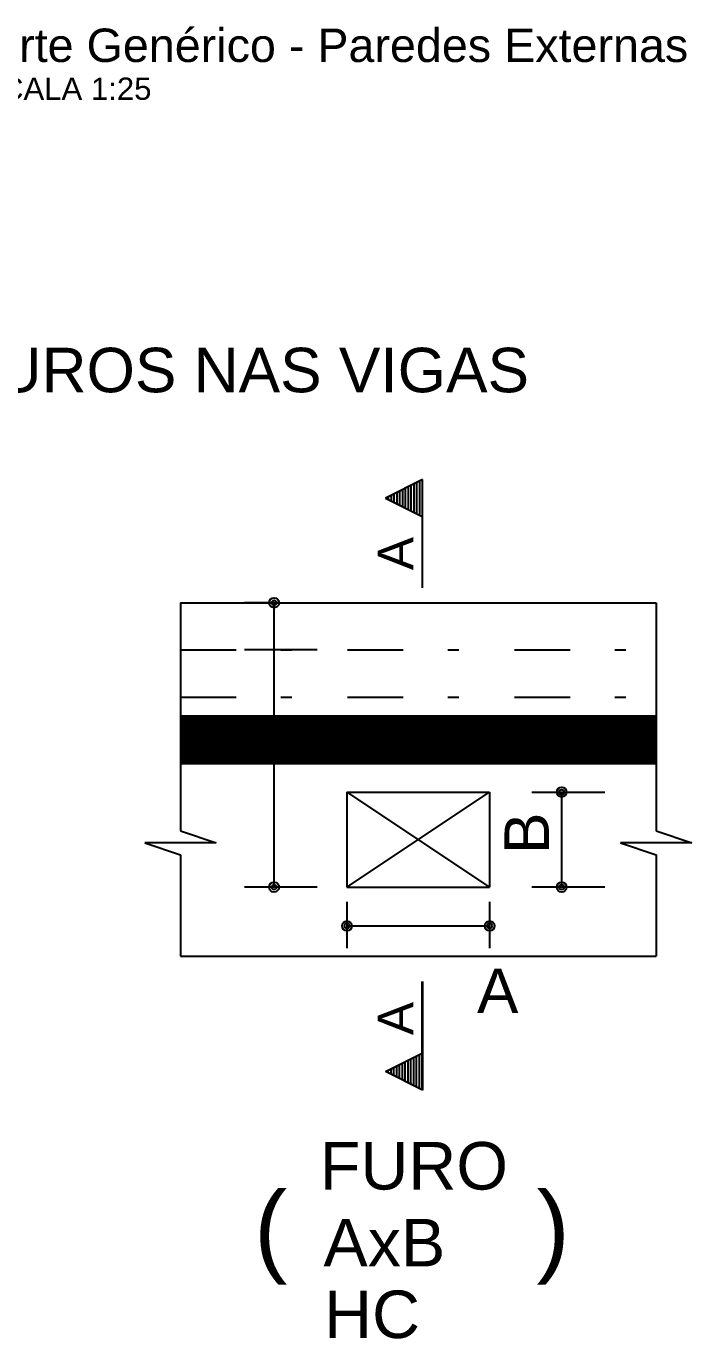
# Model space of a CAD drawing. Extents: x 0 to 119, y 0 to 84.
# Drawn here: x 57.3 to 63.28, y 39.34 to 51.13 of the extents above; entities that cross this region are included whole.
import ezdxf

# ---------------------------------------------------------------- set-up
doc = ezdxf.new("R2010")
doc.units = 0
doc.header["$MEASUREMENT"] = 0
doc.linetypes.add('ESTILO_TQS_0003', pattern=[1.5, 0.5, -0.4, 0.1, -0.5])
for name, color, linetype in [('15', 12, 'CONTINUOUS'), ('24', 7, 'CONTINUOUS'), ('29', 9, 'CONTINUOUS'), ('3', 7, 'CONTINUOUS')]:
    doc.layers.add(name, color=color, linetype=linetype)
doc.styles.add('TQS_ARIAL', font='arial.ttf')

msp = doc.modelspace()

# ---------------------------------------------------------------- linework, layer by layer
at = {"layer": '29', "color": 9, "linetype": 'Continuous'}
for p, q in [((58.687157, 44.516737), (59.101158, 44.930738)), ((58.687157, 44.53088), (59.087016, 44.930738)), ((58.687157, 44.545022), (59.072874, 44.930738)), ((58.687157, 44.559164), (59.058732, 44.930738)), ((58.687157, 44.573306), (59.044589, 44.930738)), ((58.687157, 44.587448), (59.030447, 44.930738)), ((58.687157, 44.60159), (59.016305, 44.930738)), ((58.687157, 44.615732), (59.002163, 44.930738)), ((58.687157, 44.629875), (58.988021, 44.930738)), ((58.687157, 44.644017), (58.973879, 44.930738)), ((58.687157, 44.658159), (58.959737, 44.930738)), ((58.687157, 44.672301), (58.945594, 44.930738)), ((58.687157, 44.686443), (58.931452, 44.930738)), ((58.687157, 44.700585), (58.91731, 44.930738)), ((58.687157, 44.714727), (58.903168, 44.930738)), ((58.687157, 44.72887), (58.889026, 44.930738)), ((58.687157, 44.743012), (58.874884, 44.930738)), ((58.687157, 44.757154), (58.860742, 44.930738)), ((58.687157, 44.771296), (58.8466, 44.930738)), ((58.687157, 44.785438), (58.832457, 44.930738)), ((58.687157, 44.79958), (58.818315, 44.930738)), ((58.687157, 44.813722), (58.804173, 44.930738)), ((58.687157, 44.827864), (58.790031, 44.930738)), ((58.687157, 44.842007), (58.775889, 44.930738)), ((58.687157, 44.856149), (58.761747, 44.930738)), ((58.687157, 44.870291), (58.747605, 44.930738)), ((58.687157, 44.884433), (58.733462, 44.930738)), ((58.687157, 44.898575), (58.71932, 44.930738)), ((58.687157, 44.912717), (58.705178, 44.930738)), ((58.687157, 44.926859), (58.691036, 44.930738)), ((58.688203, 44.503641), (59.1153, 44.930738)), ((58.68869, 44.930738), (59.115786, 44.503641)), ((58.702345, 44.503641), (59.129442, 44.930738)), ((58.702832, 44.930738), (59.129929, 44.503641)), ((58.716488, 44.503641), (59.143584, 44.930738)), ((58.716974, 44.930738), (59.144071, 44.503641)), ((58.73063, 44.503641), (59.157727, 44.930738)), ((58.731116, 44.930738), (59.158213, 44.503641)), ((58.744772, 44.503641), (59.171869, 44.930738)), ((58.745258, 44.930738), (59.172355, 44.503641)), ((58.758914, 44.503641), (59.186011, 44.930738)), ((58.7594, 44.930738), (59.186497, 44.503641)), ((58.773056, 44.503641), (59.200153, 44.930738)), ((58.773542, 44.930738), (59.200639, 44.503641)), ((58.787198, 44.503641), (59.214295, 44.930738)), ((58.787685, 44.930738), (59.214781, 44.503641)), ((58.80134, 44.503641), (59.228437, 44.930738)), ((58.801827, 44.930738), (59.228924, 44.503641)), ((58.815483, 44.503641), (59.242579, 44.930738)), ((58.815969, 44.930738), (59.243066, 44.503641)), ((58.829625, 44.503641), (59.256721, 44.930738)), ((58.830111, 44.930738), (59.257208, 44.503641)), ((58.843767, 44.503641), (59.270864, 44.930738)), ((58.844253, 44.930738), (59.27135, 44.503641)), ((58.857909, 44.503641), (59.285006, 44.930738)), ((58.858395, 44.930738), (59.285492, 44.503641)), ((58.872051, 44.503641), (59.299148, 44.930738)), ((58.872537, 44.930738), (59.299634, 44.503641)), ((58.886193, 44.503641), (59.31329, 44.930738)), ((58.88668, 44.930738), (59.313776, 44.503641)), ((58.900335, 44.503641), (59.327432, 44.930738)), ((58.900822, 44.930738), (59.327918, 44.503641)), ((58.914477, 44.503641), (59.341574, 44.930738)), ((58.914964, 44.930738), (59.342061, 44.503641)), ((58.92862, 44.503641), (59.355716, 44.930738)), ((58.929106, 44.930738), (59.356203, 44.503641)), ((58.942762, 44.503641), (59.369859, 44.930738)), ((58.943248, 44.930738), (59.370345, 44.503641)), ((58.956904, 44.503641), (59.384001, 44.930738)), ((58.95739, 44.930738), (59.384487, 44.503641)), ((58.971046, 44.503641), (59.398143, 44.930738)), ((58.971532, 44.930738), (59.398629, 44.503641)), ((58.985188, 44.503641), (59.412285, 44.930738)), ((58.985674, 44.930738), (59.412771, 44.503641)), ((58.99933, 44.503641), (59.426427, 44.930738)), ((58.999817, 44.930738), (59.426913, 44.503641)), ((59.013472, 44.503641), (59.440569, 44.930738)), ((59.013959, 44.930738), (59.441056, 44.503641)), ((59.027615, 44.503641), (59.454711, 44.930738)), ((59.028101, 44.930738), (59.455198, 44.503641)), ((59.041757, 44.503641), (59.468854, 44.930738)), ((59.042243, 44.930738), (59.46934, 44.503641)), ((59.055899, 44.503641), (59.482996, 44.930738)), ((59.056385, 44.930738), (59.483482, 44.503641)), ((59.070041, 44.503641), (59.497138, 44.930738)), ((59.070527, 44.930738), (59.497624, 44.503641)), ((59.084183, 44.503641), (59.51128, 44.930738)), ((59.084669, 44.930738), (59.511766, 44.503641)), ((59.098325, 44.503641), (59.525422, 44.930738)), ((59.098812, 44.930738), (59.525908, 44.503641)), ((59.112467, 44.503641), (59.539564, 44.930738)), ((59.112954, 44.930738), (59.54005, 44.503641)), ((59.12661, 44.503641), (59.553706, 44.930738)), ((59.127096, 44.930738), (59.554193, 44.503641)), ((59.140752, 44.503641), (59.567848, 44.930738)), ((59.141238, 44.930738), (59.568335, 44.503641)), ((59.154894, 44.503641), (59.581991, 44.930738)), ((59.15538, 44.930738), (59.582477, 44.503641)), ((59.169036, 44.503641), (59.596133, 44.930738)), ((59.169522, 44.930738), (59.596619, 44.503641)), ((59.183178, 44.503641), (59.610275, 44.930738)), ((59.183664, 44.930738), (59.610761, 44.503641)), ((59.19732, 44.503641), (59.624417, 44.930738)), ((59.197807, 44.930738), (59.624903, 44.503641)), ((59.211462, 44.503641), (59.638559, 44.930738)), ((59.211949, 44.930738), (59.639045, 44.503641)), ((59.225604, 44.503641), (59.652701, 44.930738)), ((59.226091, 44.930738), (59.653188, 44.503641)), ((59.239747, 44.503641), (59.666843, 44.930738)), ((59.240233, 44.930738), (59.66733, 44.503641)), ((59.253889, 44.503641), (59.680986, 44.930738)), ((59.254375, 44.930738), (59.681472, 44.503641)), ((59.268031, 44.503641), (59.695128, 44.930738)), ((59.268517, 44.930738), (59.695614, 44.503641)), ((59.282173, 44.503641), (59.70927, 44.930738)), ((59.282659, 44.930738), (59.709756, 44.503641)), ((59.296315, 44.503641), (59.723412, 44.930738)), ((59.296801, 44.930738), (59.723898, 44.503641)), ((59.310457, 44.503641), (59.737554, 44.930738)), ((59.310944, 44.930738), (59.73804, 44.503641)), ((59.324599, 44.503641), (59.751696, 44.930738)), ((59.325086, 44.930738), (59.752183, 44.503641)), ((59.338742, 44.503641), (59.765838, 44.930738)), ((59.339228, 44.930738), (59.766325, 44.503641)), ((59.352884, 44.503641), (59.77998, 44.930738)), ((59.35337, 44.930738), (59.780467, 44.503641)), ((59.367026, 44.503641), (59.794123, 44.930738)), ((59.367512, 44.930738), (59.794609, 44.503641)), ((59.381168, 44.503641), (59.808265, 44.930738)), ((59.381654, 44.930738), (59.808751, 44.503641)), ((59.39531, 44.503641), (59.822407, 44.930738)), ((59.395796, 44.930738), (59.822893, 44.503641)), ((59.409452, 44.503641), (59.836549, 44.930738)), ((59.409939, 44.930738), (59.837035, 44.503641)), ((59.423594, 44.503641), (59.850691, 44.930738)), ((59.424081, 44.930738), (59.851177, 44.503641)), ((59.437737, 44.503641), (59.864833, 44.930738)), ((59.438223, 44.930738), (59.86532, 44.503641)), ((59.451879, 44.503641), (59.878975, 44.930738)), ((59.452365, 44.930738), (59.879462, 44.503641)), ((59.466021, 44.503641), (59.893118, 44.930738)), ((59.466507, 44.930738), (59.893604, 44.503641)), ((59.480163, 44.503641), (59.90726, 44.930738)), ((59.480649, 44.930738), (59.907746, 44.503641)), ((59.494305, 44.503641), (59.921402, 44.930738)), ((59.494791, 44.930738), (59.921888, 44.503641)), ((59.508447, 44.503641), (59.935544, 44.930738)), ((59.508933, 44.930738), (59.93603, 44.503641)), ((59.522589, 44.503641), (59.949686, 44.930738)), ((59.523076, 44.930738), (59.950172, 44.503641)), ((59.536731, 44.503641), (59.963828, 44.930738)), ((59.537218, 44.930738), (59.964315, 44.503641)), ((59.550874, 44.503641), (59.97797, 44.930738)), ((59.55136, 44.930738), (59.978457, 44.503641)), ((59.565016, 44.503641), (59.992113, 44.930738)), ((59.565502, 44.930738), (59.992599, 44.503641)), ((59.579158, 44.503641), (60.006255, 44.930738)), ((59.579644, 44.930738), (60.006741, 44.503641)), ((59.5933, 44.503641), (60.020397, 44.930738)), ((59.593786, 44.930738), (60.020883, 44.503641)), ((59.607442, 44.503641), (60.034539, 44.930738)), ((59.607928, 44.930738), (60.035025, 44.503641)), ((59.621584, 44.503641), (60.048681, 44.930738)), ((59.622071, 44.930738), (60.049167, 44.503641)), ((59.635726, 44.503641), (60.062823, 44.930738)), ((59.636213, 44.930738), (60.06331, 44.503641)), ((59.649869, 44.503641), (60.076965, 44.930738)), ((59.650355, 44.930738), (60.077452, 44.503641)), ((59.664011, 44.503641), (60.091107, 44.930738)), ((59.664497, 44.930738), (60.091594, 44.503641)), ((59.678153, 44.503641), (60.10525, 44.930738)), ((59.678639, 44.930738), (60.105736, 44.503641)), ((59.692295, 44.503641), (60.119392, 44.930738)), ((59.692781, 44.930738), (60.119878, 44.503641)), ((59.706437, 44.503641), (60.133534, 44.930738)), ((59.706923, 44.930738), (60.13402, 44.503641)), ((59.720579, 44.503641), (60.147676, 44.930738)), ((59.721066, 44.930738), (60.148162, 44.503641)), ((59.734721, 44.503641), (60.161818, 44.930738)), ((59.735208, 44.930738), (60.162304, 44.503641)), ((59.748863, 44.503641), (60.17596, 44.930738)), ((59.74935, 44.930738), (60.176447, 44.503641)), ((59.763006, 44.503641), (60.190102, 44.930738)), ((59.763492, 44.930738), (60.190589, 44.503641)), ((59.777148, 44.503641), (60.204245, 44.930738)), ((59.777634, 44.930738), (60.204731, 44.503641)), ((59.79129, 44.503641), (60.218387, 44.930738)), ((59.791776, 44.930738), (60.218873, 44.503641)), ((59.805432, 44.503641), (60.232529, 44.930738)), ((59.805918, 44.930738), (60.233015, 44.503641)), ((59.819574, 44.503641), (60.246671, 44.930738)), ((59.82006, 44.930738), (60.247157, 44.503641)), ((59.833716, 44.503641), (60.260813, 44.930738)), ((59.834203, 44.930738), (60.261299, 44.503641)), ((59.847858, 44.503641), (60.274955, 44.930738)), ((59.848345, 44.930738), (60.275442, 44.503641)), ((59.862001, 44.503641), (60.289097, 44.930738)), ((59.862487, 44.930738), (60.289584, 44.503641)), ((59.876143, 44.503641), (60.30324, 44.930738)), ((59.876629, 44.930738), (60.303726, 44.503641)), ((59.890285, 44.503641), (60.317382, 44.930738)), ((59.890771, 44.930738), (60.317868, 44.503641)), ((59.904427, 44.503641), (60.331524, 44.930738)), ((59.904913, 44.930738), (60.33201, 44.503641)), ((59.918569, 44.503641), (60.345666, 44.930738)), ((59.919055, 44.930738), (60.346152, 44.503641)), ((59.932711, 44.503641), (60.359808, 44.930738)), ((59.933198, 44.930738), (60.360294, 44.503641)), ((59.946853, 44.503641), (60.37395, 44.930738)), ((59.94734, 44.930738), (60.374436, 44.503641)), ((59.960996, 44.503641), (60.388092, 44.930738)), ((59.961482, 44.930738), (60.388579, 44.503641)), ((59.975138, 44.503641), (60.402234, 44.930738)), ((59.975624, 44.930738), (60.402721, 44.503641)), ((59.98928, 44.503641), (60.416377, 44.930738)), ((59.989766, 44.930738), (60.416863, 44.503641)), ((60.003422, 44.503641), (60.430519, 44.930738)), ((60.003908, 44.930738), (60.431005, 44.503641)), ((60.017564, 44.503641), (60.444661, 44.930738)), ((60.01805, 44.930738), (60.445147, 44.503641)), ((60.031706, 44.503641), (60.458803, 44.930738)), ((60.032193, 44.930738), (60.459289, 44.503641)), ((60.045848, 44.503641), (60.472945, 44.930738)), ((60.046335, 44.930738), (60.473431, 44.503641)), ((60.05999, 44.503641), (60.487087, 44.930738)), ((60.060477, 44.930738), (60.487574, 44.503641)), ((60.074133, 44.503641), (60.501229, 44.930738)), ((60.074619, 44.930738), (60.501716, 44.503641)), ((60.088275, 44.503641), (60.515372, 44.930738)), ((60.088761, 44.930738), (60.515858, 44.503641)), ((60.102417, 44.503641), (60.529514, 44.930738)), ((60.102903, 44.930738), (60.53, 44.503641)), ((60.116559, 44.503641), (60.543656, 44.930738)), ((60.117045, 44.930738), (60.544142, 44.503641)), ((60.130701, 44.503641), (60.557798, 44.930738)), ((60.131187, 44.930738), (60.558284, 44.503641)), ((60.144843, 44.503641), (60.57194, 44.930738)), ((60.14533, 44.930738), (60.572426, 44.503641)), ((60.158985, 44.503641), (60.586082, 44.930738)), ((60.159472, 44.930738), (60.586569, 44.503641)), ((60.173128, 44.503641), (60.600224, 44.930738)), ((60.173614, 44.930738), (60.600711, 44.503641)), ((60.18727, 44.503641), (60.614366, 44.930738)), ((60.187756, 44.930738), (60.614853, 44.503641)), ((60.201412, 44.503641), (60.628509, 44.930738)), ((60.201898, 44.930738), (60.628995, 44.503641)), ((60.215554, 44.503641), (60.642651, 44.930738)), ((60.21604, 44.930738), (60.643137, 44.503641)), ((60.229696, 44.503641), (60.656793, 44.930738)), ((60.230182, 44.930738), (60.657279, 44.503641)), ((60.243838, 44.503641), (60.670935, 44.930738)), ((60.244325, 44.930738), (60.671421, 44.503641)), ((60.25798, 44.503641), (60.685077, 44.930738)), ((60.258467, 44.930738), (60.685563, 44.503641)), ((60.272123, 44.503641), (60.699219, 44.930738)), ((60.272609, 44.930738), (60.699706, 44.503641)), ((60.286265, 44.503641), (60.713361, 44.930738)), ((60.286751, 44.930738), (60.713848, 44.503641)), ((60.300407, 44.503641), (60.727504, 44.930738)), ((60.300893, 44.930738), (60.72799, 44.503641)), ((60.314549, 44.503641), (60.741646, 44.930738)), ((60.315035, 44.930738), (60.742132, 44.503641)), ((60.328691, 44.503641), (60.755788, 44.930738)), ((60.329177, 44.930738), (60.756274, 44.503641)), ((60.342833, 44.503641), (60.76993, 44.930738)), ((60.343319, 44.930738), (60.770416, 44.503641)), ((60.356975, 44.503641), (60.784072, 44.930738)), ((60.357462, 44.930738), (60.784558, 44.503641)), ((60.371117, 44.503641), (60.798214, 44.930738)), ((60.371604, 44.930738), (60.798701, 44.503641)), ((60.38526, 44.503641), (60.812356, 44.930738)), ((60.385746, 44.930738), (60.812843, 44.503641)), ((60.399402, 44.503641), (60.826499, 44.930738)), ((60.399888, 44.930738), (60.826985, 44.503641)), ((60.413544, 44.503641), (60.840641, 44.930738)), ((60.41403, 44.930738), (60.841127, 44.503641)), ((60.427686, 44.503641), (60.854783, 44.930738)), ((60.428172, 44.930738), (60.855269, 44.503641)), ((60.441828, 44.503641), (60.868925, 44.930738)), ((60.442314, 44.930738), (60.869411, 44.503641)), ((60.45597, 44.503641), (60.883067, 44.930738)), ((60.456457, 44.930738), (60.883553, 44.503641)), ((60.470112, 44.503641), (60.897209, 44.930738)), ((60.470599, 44.930738), (60.897696, 44.503641)), ((60.484255, 44.503641), (60.911351, 44.930738)), ((60.484741, 44.930738), (60.911838, 44.503641)), ((60.498397, 44.503641), (60.925493, 44.930738)), ((60.498883, 44.930738), (60.92598, 44.503641)), ((60.512539, 44.503641), (60.939636, 44.930738)), ((60.513025, 44.930738), (60.940122, 44.503641)), ((60.526681, 44.503641), (60.953778, 44.930738)), ((60.527167, 44.930738), (60.954264, 44.503641)), ((60.540823, 44.503641), (60.96792, 44.930738)), ((60.541309, 44.930738), (60.968406, 44.503641)), ((60.554965, 44.503641), (60.982062, 44.930738)), ((60.555452, 44.930738), (60.982548, 44.503641)), ((60.569107, 44.503641), (60.996204, 44.930738)), ((60.569594, 44.930738), (60.99669, 44.503641)), ((60.583249, 44.503641), (61.010346, 44.930738)), ((60.583736, 44.930738), (61.010833, 44.503641)), ((60.597392, 44.503641), (61.024488, 44.930738)), ((60.597878, 44.930738), (61.024975, 44.503641)), ((60.611534, 44.503641), (61.038631, 44.930738)), ((60.61202, 44.930738), (61.039117, 44.503641)), ((60.625676, 44.503641), (61.052773, 44.930738)), ((60.626162, 44.930738), (61.053259, 44.503641)), ((60.639818, 44.503641), (61.066915, 44.930738)), ((60.640304, 44.930738), (61.067401, 44.503641)), ((60.65396, 44.503641), (61.081057, 44.930738)), ((60.654446, 44.930738), (61.081543, 44.503641)), ((60.668102, 44.503641), (61.095199, 44.930738)), ((60.668589, 44.930738), (61.095685, 44.503641)), ((60.682244, 44.503641), (61.109341, 44.930738)), ((60.682731, 44.930738), (61.109828, 44.503641)), ((60.696387, 44.503641), (61.123483, 44.930738)), ((60.696873, 44.930738), (61.12397, 44.503641)), ((60.710529, 44.503641), (61.137626, 44.930738)), ((60.711015, 44.930738), (61.138112, 44.503641)), ((60.724671, 44.503641), (61.151768, 44.930738)), ((60.725157, 44.930738), (61.152254, 44.503641)), ((60.738813, 44.503641), (61.16591, 44.930738)), ((60.739299, 44.930738), (61.166396, 44.503641)), ((60.752955, 44.503641), (61.180052, 44.930738)), ((60.753441, 44.930738), (61.180538, 44.503641)), ((60.767097, 44.503641), (61.194194, 44.930738)), ((60.767584, 44.930738), (61.19468, 44.503641)), ((60.781239, 44.503641), (61.208336, 44.930738)), ((60.781726, 44.930738), (61.208822, 44.503641)), ((60.795382, 44.503641), (61.222478, 44.930738)), ((60.795868, 44.930738), (61.222965, 44.503641)), ((60.809524, 44.503641), (61.23662, 44.930738)), ((60.81001, 44.930738), (61.237107, 44.503641)), ((60.823666, 44.503641), (61.250763, 44.930738)), ((60.824152, 44.930738), (61.251249, 44.503641)), ((60.837808, 44.503641), (61.264905, 44.930738)), ((60.838294, 44.930738), (61.265391, 44.503641)), ((60.85195, 44.503641), (61.279047, 44.930738)), ((60.852436, 44.930738), (61.279533, 44.503641)), ((60.866092, 44.503641), (61.293189, 44.930738)), ((60.866579, 44.930738), (61.293675, 44.503641)), ((60.880234, 44.503641), (61.307331, 44.930738)), ((60.880721, 44.930738), (61.307817, 44.503641)), ((60.894376, 44.503641), (61.321473, 44.930738)), ((60.894863, 44.930738), (61.32196, 44.503641)), ((60.908519, 44.503641), (61.335615, 44.930738)), ((60.909005, 44.930738), (61.336102, 44.503641)), ((60.922661, 44.503641), (61.349758, 44.930738)), ((60.923147, 44.930738), (61.350244, 44.503641)), ((60.936803, 44.503641), (61.3639, 44.930738)), ((60.937289, 44.930738), (61.364386, 44.503641)), ((60.950945, 44.503641), (61.378042, 44.930738)), ((60.951431, 44.930738), (61.378528, 44.503641)), ((60.965087, 44.503641), (61.392184, 44.930738)), ((60.965573, 44.930738), (61.39267, 44.503641)), ((60.979229, 44.503641), (61.406326, 44.930738)), ((60.979716, 44.930738), (61.406812, 44.503641)), ((60.993371, 44.503641), (61.420468, 44.930738)), ((60.993858, 44.930738), (61.420955, 44.503641)), ((61.007514, 44.503641), (61.43461, 44.930738)), ((61.008, 44.930738), (61.435097, 44.503641)), ((61.021656, 44.503641), (61.448752, 44.930738)), ((61.022142, 44.930738), (61.449239, 44.503641)), ((61.035798, 44.503641), (61.462895, 44.930738)), ((61.036284, 44.930738), (61.463381, 44.503641)), ((61.04994, 44.503641), (61.477037, 44.930738)), ((61.050426, 44.930738), (61.477523, 44.503641)), ((61.064082, 44.503641), (61.491179, 44.930738)), ((61.064568, 44.930738), (61.491665, 44.503641)), ((61.078224, 44.503641), (61.505321, 44.930738)), ((61.078711, 44.930738), (61.505807, 44.503641)), ((61.092366, 44.503641), (61.519463, 44.930738)), ((61.092853, 44.930738), (61.519949, 44.503641)), ((61.106509, 44.503641), (61.533605, 44.930738)), ((61.106995, 44.930738), (61.534092, 44.503641)), ((61.120651, 44.503641), (61.547747, 44.930738)), ((61.121137, 44.930738), (61.548234, 44.503641)), ((61.134793, 44.503641), (61.56189, 44.930738)), ((61.135279, 44.930738), (61.562376, 44.503641)), ((61.148935, 44.503641), (61.576032, 44.930738)), ((61.149421, 44.930738), (61.576518, 44.503641)), ((61.163077, 44.503641), (61.590174, 44.930738)), ((61.163563, 44.930738), (61.59066, 44.503641)), ((61.177219, 44.503641), (61.604316, 44.930738)), ((61.177705, 44.930738), (61.604802, 44.503641)), ((61.191361, 44.503641), (61.618458, 44.930738)), ((61.191848, 44.930738), (61.618944, 44.503641)), ((61.205503, 44.503641), (61.6326, 44.930738)), ((61.20599, 44.930738), (61.633087, 44.503641)), ((61.219646, 44.503641), (61.646742, 44.930738)), ((61.220132, 44.930738), (61.647229, 44.503641)), ((61.233788, 44.503641), (61.660885, 44.930738)), ((61.234274, 44.930738), (61.661371, 44.503641)), ((61.24793, 44.503641), (61.675027, 44.930738)), ((61.248416, 44.930738), (61.675513, 44.503641)), ((61.262072, 44.503641), (61.689169, 44.930738)), ((61.262558, 44.930738), (61.689655, 44.503641)), ((61.276214, 44.503641), (61.703311, 44.930738)), ((61.2767, 44.930738), (61.703797, 44.503641)), ((61.290356, 44.503641), (61.717453, 44.930738)), ((61.290843, 44.930738), (61.717939, 44.503641)), ((61.304498, 44.503641), (61.731595, 44.930738)), ((61.304985, 44.930738), (61.732082, 44.503641)), ((61.318641, 44.503641), (61.745737, 44.930738)), ((61.319127, 44.930738), (61.746224, 44.503641)), ((61.332783, 44.503641), (61.759879, 44.930738)), ((61.333269, 44.930738), (61.760366, 44.503641)), ((61.346925, 44.503641), (61.774022, 44.930738)), ((61.347411, 44.930738), (61.774508, 44.503641)), ((61.361067, 44.503641), (61.788164, 44.930738)), ((61.361553, 44.930738), (61.78865, 44.503641)), ((61.375209, 44.503641), (61.802306, 44.930738)), ((61.375695, 44.930738), (61.802792, 44.503641)), ((61.389351, 44.503641), (61.816448, 44.930738)), ((61.389838, 44.930738), (61.816934, 44.503641)), ((61.403493, 44.503641), (61.83059, 44.930738)), ((61.40398, 44.930738), (61.831076, 44.503641)), ((61.417635, 44.503641), (61.844732, 44.930738)), ((61.418122, 44.930738), (61.845219, 44.503641)), ((61.431778, 44.503641), (61.858874, 44.930738)), ((61.432264, 44.930738), (61.859361, 44.503641)), ((61.44592, 44.503641), (61.873017, 44.930738)), ((61.446406, 44.930738), (61.873503, 44.503641)), ((61.460062, 44.503641), (61.887159, 44.930738)), ((61.460548, 44.930738), (61.887645, 44.503641)), ((61.474204, 44.503641), (61.901301, 44.930738)), ((61.47469, 44.930738), (61.901787, 44.503641)), ((61.488346, 44.503641), (61.915443, 44.930738)), ((61.488832, 44.930738), (61.915929, 44.503641)), ((61.502488, 44.503641), (61.929585, 44.930738)), ((61.502975, 44.930738), (61.930071, 44.503641)), ((61.51663, 44.503641), (61.943727, 44.930738)), ((61.517117, 44.930738), (61.944214, 44.503641)), ((61.530773, 44.503641), (61.957869, 44.930738)), ((61.531259, 44.930738), (61.958356, 44.503641)), ((61.544915, 44.503641), (61.972012, 44.930738)), ((61.545401, 44.930738), (61.972498, 44.503641)), ((61.559057, 44.503641), (61.986154, 44.930738)), ((61.559543, 44.930738), (61.98664, 44.503641)), ((61.573199, 44.503641), (62.000296, 44.930738)), ((61.573685, 44.930738), (62.000782, 44.503641)), ((61.587341, 44.503641), (62.014438, 44.930738)), ((61.587827, 44.930738), (62.014924, 44.503641)), ((61.601483, 44.503641), (62.02858, 44.930738)), ((61.60197, 44.930738), (62.029066, 44.503641)), ((61.615625, 44.503641), (62.042722, 44.930738)), ((61.616112, 44.930738), (62.043208, 44.503641)), ((61.629768, 44.503641), (62.056864, 44.930738)), ((61.630254, 44.930738), (62.057351, 44.503641)), ((61.64391, 44.503641), (62.071006, 44.930738)), ((61.644396, 44.930738), (62.071493, 44.503641)), ((61.658052, 44.503641), (62.085149, 44.930738)), ((61.658538, 44.930738), (62.085635, 44.503641)), ((61.672194, 44.503641), (62.099291, 44.930738)), ((61.67268, 44.930738), (62.099777, 44.503641)), ((61.686336, 44.503641), (62.113433, 44.930738)), ((61.686822, 44.930738), (62.113919, 44.503641)), ((61.700478, 44.503641), (62.127575, 44.930738)), ((61.700965, 44.930738), (62.128061, 44.503641)), ((61.71462, 44.503641), (62.141717, 44.930738)), ((61.715107, 44.930738), (62.142203, 44.503641)), ((61.728762, 44.503641), (62.155859, 44.930738)), ((61.729249, 44.930738), (62.156346, 44.503641)), ((61.742905, 44.503641), (62.170001, 44.930738)), ((61.743391, 44.930738), (62.170488, 44.503641)), ((61.757047, 44.503641), (62.184144, 44.930738)), ((61.757533, 44.930738), (62.18463, 44.503641)), ((61.771189, 44.503641), (62.198286, 44.930738)), ((61.771675, 44.930738), (62.198772, 44.503641)), ((61.785331, 44.503641), (62.212428, 44.930738)), ((61.785817, 44.930738), (62.212914, 44.503641)), ((61.799473, 44.503641), (62.22657, 44.930738)), ((61.799959, 44.930738), (62.227056, 44.503641)), ((61.813615, 44.503641), (62.240712, 44.930738)), ((61.814102, 44.930738), (62.241198, 44.503641)), ((61.827757, 44.503641), (62.254854, 44.930738)), ((61.828244, 44.930738), (62.255341, 44.503641)), ((61.8419, 44.503641), (62.268996, 44.930738)), ((61.842386, 44.930738), (62.269483, 44.503641)), ((61.856042, 44.503641), (62.283139, 44.930738)), ((61.856528, 44.930738), (62.283625, 44.503641)), ((61.870184, 44.503641), (62.297281, 44.930738)), ((61.87067, 44.930738), (62.297767, 44.503641)), ((61.884326, 44.503641), (62.311423, 44.930738)), ((61.884812, 44.930738), (62.311909, 44.503641)), ((61.898468, 44.503641), (62.325565, 44.930738)), ((61.898954, 44.930738), (62.326051, 44.503641)), ((61.91261, 44.503641), (62.339707, 44.930738)), ((61.913097, 44.930738), (62.340193, 44.503641)), ((61.926752, 44.503641), (62.353849, 44.930738)), ((61.927239, 44.930738), (62.354335, 44.503641)), ((61.940895, 44.503641), (62.367991, 44.930738)), ((61.941381, 44.930738), (62.368478, 44.503641)), ((61.955037, 44.503641), (62.382133, 44.930738)), ((61.955523, 44.930738), (62.38262, 44.503641)), ((61.969179, 44.503641), (62.396276, 44.930738)), ((61.969665, 44.930738), (62.396762, 44.503641)), ((61.983321, 44.503641), (62.410418, 44.930738)), ((61.983807, 44.930738), (62.410904, 44.503641)), ((61.997463, 44.503641), (62.42456, 44.930738)), ((61.997949, 44.930738), (62.425046, 44.503641)), ((62.011605, 44.503641), (62.438702, 44.930738)), ((62.012091, 44.930738), (62.439188, 44.503641)), ((62.025747, 44.503641), (62.452844, 44.930738)), ((62.026234, 44.930738), (62.45333, 44.503641)), ((62.039889, 44.503641), (62.466986, 44.930738)), ((62.040376, 44.930738), (62.467473, 44.503641)), ((62.054032, 44.503641), (62.481128, 44.930738)), ((62.054518, 44.930738), (62.481615, 44.503641)), ((62.068174, 44.503641), (62.495271, 44.930738)), ((62.06866, 44.930738), (62.495757, 44.503641)), ((62.082316, 44.503641), (62.509413, 44.930738)), ((62.082802, 44.930738), (62.509899, 44.503641)), ((62.096458, 44.503641), (62.523555, 44.930738)), ((62.096944, 44.930738), (62.524041, 44.503641)), ((62.1106, 44.503641), (62.537697, 44.930738)), ((62.111086, 44.930738), (62.538183, 44.503641)), ((62.124742, 44.503641), (62.551839, 44.930738)), ((62.125229, 44.930738), (62.552325, 44.503641)), ((62.138884, 44.503641), (62.565981, 44.930738)), ((62.139371, 44.930738), (62.566468, 44.503641)), ((62.153027, 44.503641), (62.580123, 44.930738)), ((62.153513, 44.930738), (62.58061, 44.503641)), ((62.167169, 44.503641), (62.594265, 44.930738)), ((62.167655, 44.930738), (62.594752, 44.503641)), ((62.181311, 44.503641), (62.608408, 44.930738)), ((62.181797, 44.930738), (62.608894, 44.503641)), ((62.195453, 44.503641), (62.62255, 44.930738)), ((62.195939, 44.930738), (62.623036, 44.503641)), ((62.209595, 44.503641), (62.636692, 44.930738)), ((62.210081, 44.930738), (62.637178, 44.503641)), ((62.223737, 44.503641), (62.650834, 44.930738)), ((62.224224, 44.930738), (62.65132, 44.503641)), ((62.237879, 44.503641), (62.664976, 44.930738)), ((62.238366, 44.930738), (62.665462, 44.503641)), ((62.252021, 44.503641), (62.679118, 44.930738)), ((62.252508, 44.930738), (62.679605, 44.503641)), ((62.266164, 44.503641), (62.69326, 44.930738)), ((62.26665, 44.930738), (62.693747, 44.503641)), ((62.280306, 44.503641), (62.707403, 44.930738)), ((62.280792, 44.930738), (62.707889, 44.503641)), ((62.294448, 44.503641), (62.721545, 44.930738)), ((62.294934, 44.930738), (62.722031, 44.503641)), ((62.30859, 44.503641), (62.735687, 44.930738)), ((62.309076, 44.930738), (62.736173, 44.503641)), ((62.322732, 44.503641), (62.749829, 44.930738)), ((62.323218, 44.930738), (62.750315, 44.503641)), ((62.336874, 44.503641), (62.763971, 44.930738)), ((62.337361, 44.930738), (62.764457, 44.503641)), ((62.351016, 44.503641), (62.778113, 44.930738)), ((62.351503, 44.930738), (62.7786, 44.503641)), ((62.365159, 44.503641), (62.792255, 44.930738)), ((62.365645, 44.930738), (62.792742, 44.503641)), ((62.379301, 44.503641), (62.806398, 44.930738)), ((62.379787, 44.930738), (62.806884, 44.503641)), ((62.393443, 44.503641), (62.82054, 44.930738)), ((62.393929, 44.930738), (62.821026, 44.503641)), ((62.407585, 44.503641), (62.834682, 44.930738)), ((62.408071, 44.930738), (62.835168, 44.503641)), ((62.421727, 44.503641), (62.848824, 44.930738)), ((62.422213, 44.930738), (62.84931, 44.503641)), ((62.435869, 44.503641), (62.862966, 44.930738)), ((62.436356, 44.930738), (62.863452, 44.503641)), ((62.450011, 44.503641), (62.877108, 44.930738)), ((62.450498, 44.930738), (62.877594, 44.503641)), ((62.464154, 44.503641), (62.89125, 44.930738)), ((62.46464, 44.930738), (62.891737, 44.503641)), ((62.478296, 44.503641), (62.905392, 44.930738)), ((62.478782, 44.930738), (62.905879, 44.503641)), ((62.492438, 44.503641), (62.919535, 44.930738)), ((62.492924, 44.930738), (62.920021, 44.503641)), ((62.50658, 44.503641), (62.933677, 44.930738)), ((62.507066, 44.930738), (62.934163, 44.503641)), ((62.520722, 44.503641), (62.947819, 44.930738)), ((62.521208, 44.930738), (62.948305, 44.503641)), ((62.534864, 44.503641), (62.958125, 44.926902)), ((62.535351, 44.930738), (62.958125, 44.507963)), ((62.549493, 44.930738), (62.958125, 44.522105)), ((62.563635, 44.930738), (62.958125, 44.536247)), ((62.577777, 44.930738), (62.958125, 44.55039)), ((62.591919, 44.930738), (62.958125, 44.564532)), ((62.606061, 44.930738), (62.958125, 44.578674)), ((62.620203, 44.930738), (62.958125, 44.592816)), ((62.634345, 44.930738), (62.958125, 44.606958)), ((62.648488, 44.930738), (62.958125, 44.6211)), ((62.66263, 44.930738), (62.958125, 44.635242)), ((62.676772, 44.930738), (62.958125, 44.649385)), ((62.690914, 44.930738), (62.958125, 44.663527)), ((62.705056, 44.930738), (62.958125, 44.677669)), ((62.719198, 44.930738), (62.958125, 44.691811)), ((62.73334, 44.930738), (62.958125, 44.705953)), ((62.747483, 44.930738), (62.958125, 44.720095)), ((62.761625, 44.930738), (62.958125, 44.734237)), ((62.775767, 44.930738), (62.958125, 44.74838)), ((62.789909, 44.930738), (62.958125, 44.762522)), ((62.804051, 44.930738), (62.958125, 44.776664)), ((62.818193, 44.930738), (62.958125, 44.790806)), ((62.832335, 44.930738), (62.958125, 44.804948)), ((62.846477, 44.930738), (62.958125, 44.81909)), ((62.86062, 44.930738), (62.958125, 44.833232)), ((62.874762, 44.930738), (62.958125, 44.847374)), ((62.888904, 44.930738), (62.958125, 44.861517)), ((62.903046, 44.930738), (62.958125, 44.875659)), ((62.917188, 44.930738), (62.958125, 44.889801)), ((62.93133, 44.930738), (62.958125, 44.903943)), ((62.945472, 44.930738), (62.958125, 44.918085)), ((58.687157, 44.918128), (59.101644, 44.503641)), ((58.687157, 44.903986), (59.087502, 44.503641)), ((58.687157, 44.889844), (59.07336, 44.503641)), ((58.687157, 44.875702), (59.059218, 44.503641)), ((58.687157, 44.86156), (59.045076, 44.503641)), ((58.687157, 44.847418), (59.030934, 44.503641)), ((58.687157, 44.833275), (59.016791, 44.503641)), ((58.687157, 44.819133), (59.002649, 44.503641)), ((62.549006, 44.503641), (62.958125, 44.91276)), ((62.563148, 44.503641), (62.958125, 44.898618)), ((62.577291, 44.503641), (62.958125, 44.884476)), ((62.591433, 44.503641), (62.958125, 44.870334)), ((62.605575, 44.503641), (62.958125, 44.856192)), ((62.619717, 44.503641), (62.958125, 44.84205)), ((62.633859, 44.503641), (62.958125, 44.827908)), ((62.648001, 44.503641), (62.958125, 44.813765)), ((58.687157, 44.804991), (58.988507, 44.503641)), ((58.687157, 44.790849), (58.974365, 44.503641)), ((58.687157, 44.776707), (58.960223, 44.503641)), ((58.687157, 44.762565), (58.946081, 44.503641)), ((58.687157, 44.748423), (58.931939, 44.503641)), ((58.687157, 44.73428), (58.917797, 44.503641)), ((58.687157, 44.720138), (58.903654, 44.503641)), ((58.687157, 44.705996), (58.889512, 44.503641)), ((58.687157, 44.691854), (58.87537, 44.503641)), ((62.662143, 44.503641), (62.958125, 44.799623)), ((62.676286, 44.503641), (62.958125, 44.785481)), ((62.690428, 44.503641), (62.958125, 44.771339)), ((62.70457, 44.503641), (62.958125, 44.757197)), ((62.718712, 44.503641), (62.958125, 44.743055)), ((62.732854, 44.503641), (62.958125, 44.728913)), ((62.746996, 44.503641), (62.958125, 44.71477)), ((62.761138, 44.503641), (62.958125, 44.700628)), ((58.687157, 44.677712), (58.861228, 44.503641)), ((58.687157, 44.66357), (58.847086, 44.503641)), ((58.687157, 44.649428), (58.832944, 44.503641)), ((58.687157, 44.635285), (58.818802, 44.503641)), ((58.687157, 44.621143), (58.804659, 44.503641)), ((58.687157, 44.607001), (58.790517, 44.503641)), ((58.687157, 44.592859), (58.776375, 44.503641)), ((58.687157, 44.578717), (58.762233, 44.503641)), ((62.775281, 44.503641), (62.958125, 44.686486)), ((62.789423, 44.503641), (62.958125, 44.672344)), ((62.803565, 44.503641), (62.958125, 44.658202)), ((62.817707, 44.503641), (62.958125, 44.64406)), ((62.831849, 44.503641), (62.958125, 44.629918)), ((62.845991, 44.503641), (62.958125, 44.615775)), ((62.860133, 44.503641), (62.958125, 44.601633)), ((62.874275, 44.503641), (62.958125, 44.587491)), ((62.888418, 44.503641), (62.958125, 44.573349)), ((58.687157, 44.564575), (58.748091, 44.503641)), ((58.687157, 44.550433), (58.733949, 44.503641)), ((58.687157, 44.536291), (58.719807, 44.503641)), ((58.687157, 44.522148), (58.705664, 44.503641)), ((58.687157, 44.508006), (58.691522, 44.503641)), ((62.90256, 44.503641), (62.958125, 44.559207)), ((62.916702, 44.503641), (62.958125, 44.545065)), ((62.930844, 44.503641), (62.958125, 44.530923)), ((62.944986, 44.503641), (62.958125, 44.516781))]:
    msp.add_line(p, q, dxfattribs=at)
msp.add_lwpolyline([(58.687157, 44.503641), (62.958125, 44.503641), (62.958125, 44.930738), (58.687157, 44.930738), (58.687157, 44.503641)], dxfattribs=at)
at = {"layer": '3', "color": 7, "linetype": 'Continuous'}
for p, q in [((60.858795, 47.055315), (60.526594, 46.889215)), ((60.857403, 47.053056), (60.529719, 46.889215)), ((60.857402, 47.053056), (60.857402, 46.081571)), ((60.858795, 46.081571), (60.858795, 47.055315)), ((60.62881, 46.940323), (60.62881, 46.838107)), ((60.654364, 46.953099), (60.654364, 46.82533)), ((60.679918, 46.965877), (60.679918, 46.812553)), ((60.705472, 46.978653), (60.705472, 46.799776)), ((60.731026, 46.99143), (60.731026, 46.787)), ((60.75658, 47.004207), (60.75658, 46.774222)), ((60.782133, 47.016985), (60.782133, 46.761446)), ((60.807688, 47.029761), (60.807688, 46.748669)), ((60.833242, 47.042539), (60.833242, 46.735891)), ((60.526594, 46.889215), (60.857403, 46.723811)), ((60.52972, 46.889215), (60.857402, 46.725373)), ((60.552148, 46.901992), (60.552148, 46.87382)), ((60.577702, 46.914769), (60.577702, 46.863661)), ((60.603256, 46.927546), (60.603256, 46.850884)), ((58.687157, 45.94893), (62.958125, 45.94893)), ((58.687157, 45.94893), (58.687157, 43.898873)), ((59.564891, 45.94893), (59.260943, 45.94893)), ((59.527879, 45.526561), (59.527879, 45.94893)), ((62.958125, 45.948894), (62.958125, 43.898873)), ((59.915061, 45.526561), (59.260943, 45.526561)), ((59.527879, 43.393957), (59.527879, 45.526561)), ((62.958125, 44.930738), (58.687157, 44.930738)), ((62.958125, 44.503641), (58.687157, 44.503641)), ((60.181996, 44.248151), (61.463287, 44.248151)), ((60.181996, 44.248151), (60.181996, 43.393957)), ((60.181996, 43.393957), (61.463287, 44.248151)), ((60.181996, 44.248151), (61.463287, 43.393957)), ((61.463287, 44.248151), (61.463287, 43.393957)), ((61.84348, 44.248151), (62.497597, 44.248151)), ((62.110415, 43.393957), (62.110415, 44.248151)), ((58.687157, 43.898873), (59.00748, 43.792099)), ((62.958125, 43.898873), (63.278448, 43.792099)), ((59.00748, 43.792099), (58.366835, 43.792099)), ((58.366835, 43.792099), (58.687157, 43.685324)), ((63.278448, 43.792099), (62.637803, 43.792099)), ((62.637803, 43.792099), (62.958125, 43.685324)), ((58.687157, 43.685324), (58.687157, 42.773638)), ((62.958125, 43.685324), (62.958125, 42.773638)), ((59.915061, 43.393957), (59.260943, 43.393957)), ((60.181996, 43.393957), (61.463287, 43.393957)), ((62.497597, 43.393957), (61.84348, 43.393957)), ((60.181996, 43.261085), (60.181996, 42.844517)), ((61.463287, 43.261085), (61.463287, 42.844517)), ((60.181996, 43.045746), (61.463287, 43.045746)), ((58.687157, 42.773638), (62.958125, 42.773638)), ((60.857402, 41.573644), (60.857402, 42.54513)), ((60.858795, 42.54513), (60.858795, 41.571385)), ((60.526594, 41.737485), (60.857403, 41.902889)), ((60.52972, 41.737485), (60.857402, 41.901326)), ((60.782133, 41.609716), (60.782133, 41.865254)), ((60.807688, 41.596938), (60.807688, 41.878031)), ((60.833242, 41.584162), (60.833242, 41.890809)), ((60.552148, 41.724708), (60.552148, 41.752879)), ((60.577702, 41.711931), (60.577702, 41.76304)), ((60.603256, 41.699154), (60.603256, 41.775816)), ((60.62881, 41.686378), (60.62881, 41.788593)), ((60.654364, 41.6736), (60.654364, 41.80137)), ((60.679918, 41.660824), (60.679918, 41.814147)), ((60.705472, 41.648047), (60.705472, 41.826923)), ((60.731026, 41.63527), (60.731026, 41.839701)), ((60.75658, 41.622493), (60.75658, 41.852477)), ((60.858795, 41.571385), (60.526594, 41.737485)), ((60.857403, 41.573644), (60.529719, 41.737485))]:
    msp.add_line(p, q, dxfattribs=at)
at = {"layer": '3', "color": 7, "linetype": 'ESTILO_TQS_0003'}
for p, q in [((58.687157, 45.526561), (62.958125, 45.526561)), ((58.687157, 45.099464), (62.958125, 45.099464))]:
    msp.add_line(p, q, dxfattribs=at)
at = {"layer": '3', "color": 7, "linetype": 'Continuous'}
for centre, radius in [((59.527879, 45.94893), 0.044445), ((59.527879, 45.94893), 0.022155), ((62.110415, 44.248151), 0.044445), ((62.110415, 44.248151), 0.022155), ((59.527879, 43.393957), 0.044445), ((59.527879, 43.393957), 0.022155), ((62.110415, 43.393957), 0.044445), ((62.110415, 43.393957), 0.022155), ((60.181996, 43.045746), 0.044445), ((60.181996, 43.045746), 0.022155), ((61.463287, 43.045746), 0.044445), ((61.463287, 43.045746), 0.022155)]:
    msp.add_circle(centre, radius, dxfattribs=at)

# ---------------------------------------------------------------- texts
at = {"layer": '15', "color": 12, "linetype": 'Continuous', "style": 'TQS_ARIAL'}
msp.add_text('DETALHE PARA FUROS NAS VIGAS', height=0.4, dxfattribs=at).set_placement((52.285556, 47.839816))
at = {"layer": '24', "color": 7, "linetype": 'Continuous', "style": 'TQS_ARIAL'}
for s, height, p in [('Corte Genérico - Paredes Externas', 0.3, (56.702039, 50.807265)), ('ESCALA 1:25', 0.2, (56.702039, 50.467265))]:
    msp.add_text(s, height=height, dxfattribs=at).set_placement(p)
at = {"layer": '3', "color": 7, "linetype": 'Continuous', "style": 'TQS_ARIAL'}
for s, height, p in [('A', 0.320323, (60.778714, 46.241732)), ('C', 0.4, (59.372555, 44.524671)), ('B', 0.4, (61.99629, 43.692242)), ('A', 0.320323, (60.778714, 42.064646))]:
    msp.add_text(s, height=height, rotation=90, dxfattribs=at).set_placement(p)
for s, height, p in [('A', 0.4, (61.349494, 42.26233)), ('FURO', 0.427097, (59.93806, 40.677253)), ('(         )', 0.641, (59.347669, 40.016587)), ('AxB', 0.427097, (59.970675, 39.986909)), ('HC', 0.427097, (59.976462, 39.342799))]:
    msp.add_text(s, height=height, dxfattribs=at).set_placement(p)

doc.saveas('drawing.dxf')
